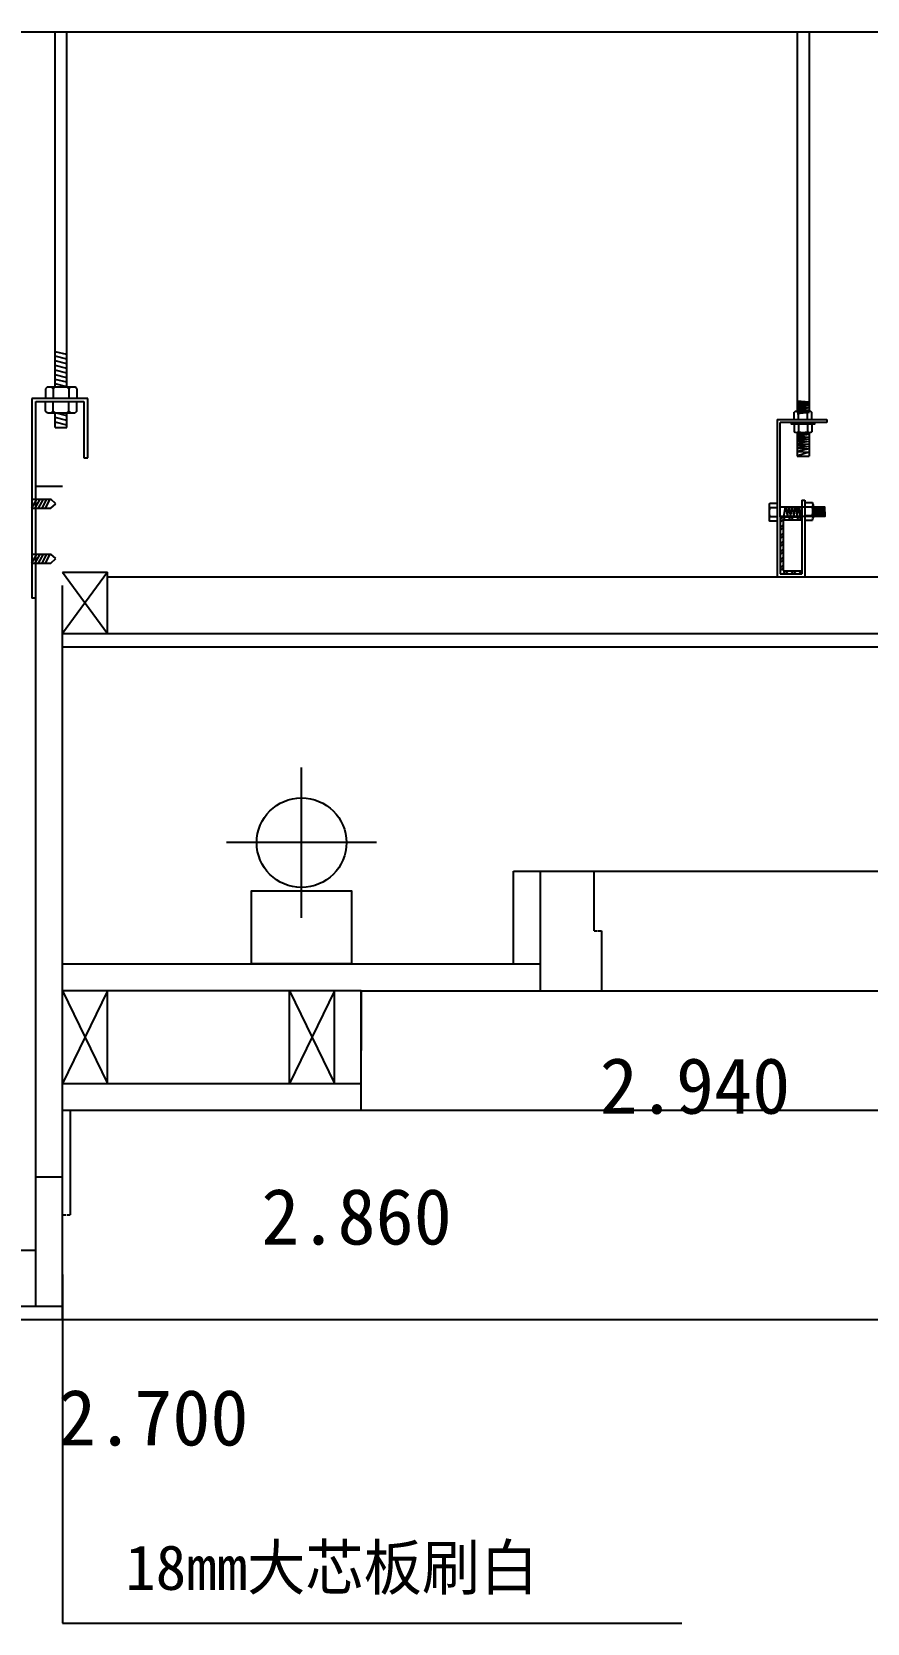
# Model space of a CAD drawing. Header units: metres. Extents: x 39056 to 50773, y 16374 to 21719.
# Drawn here: x 43284 to 45521, y 17097 to 21357 of the extents above; entities that cross this region are included whole.
import ezdxf

# ---------------------------------------------------------------- set-up
doc = ezdxf.new("R2010")
doc.units = ezdxf.units.M
for name, color, linetype in [('10', 8, 'Continuous'), ('11', 3, 'Continuous'), ('4', 6, 'Continuous'), ('7', 7, 'Continuous'), ('WALL', 7, 'Continuous'), ('细线', 1, 'Continuous')]:
    doc.layers.add(name, color=color, linetype=linetype)
doc.dimstyles.get("Standard").update_dxf_attribs({"dimtxt": 2.5, "dimasz": 2.5, "dimexe": 1.25, "dimexo": 0.625, "dimtad": 1, "dimcen": 2.5, "dimazin": 3, "dimtfac": 1, "dimtmove": 0, "dimatfit": 3})

# ---------------------------------------------------------------- blocks, each defined once
blk = doc.blocks.new('A$C7FB03261')
at = {"layer": '细线'}
for p, q in [((50.25, 100.49), (50.25, 50.25)), ((50.25, 100.49), (50.25, 50.25)), ((0, 50.25), (50.25, 50.25)), ((0, 50.25), (50.25, 50.25)), ((50.25, 50.25), (50.25, 0)), ((50.25, 50.25), (100.49, 50.25))]:
    blk.add_line(p, q, dxfattribs=at)
blk.add_lwpolyline([(16.84, 131.38), (83.66, 131.38), (83.66, 82.42), (16.84, 82.42)], close=True, dxfattribs=at)
blk.add_circle((50.25, 50.25), 30, dxfattribs=at)
blk = doc.blocks.new('_CLOSEDFILLED')
at = {"color": 0, "linetype": 'BYBLOCK'}
blk.add_solid([(-1, 0), (0, 0), (-1, 0)], dxfattribs=at)
blk = doc.blocks.new('*D1')
for p, q in [((43386.83, 18469.81), (43386.83, 18189.81)), ((43366.43, 17909.81), (43366.43, 18189.81)), ((43366.68, 18189.81), (43375.13, 18189.81)), ((43378.13, 18189.81), (43386.58, 18189.81))]:
    blk.add_line(p, q)
at = {"layer": 'Defpoints'}
for p in [(43386.83, 18469.81), (43366.43, 18189.81), (43366.43, 17909.81)]:
    blk.add_point(p, dxfattribs=at)
at = {"layer": '7', "xscale": 0.25, "yscale": 0.25, "rotation": 180}
blk.add_blockref('_CLOSEDFILLED', (43366.43, 18189.81), dxfattribs=at)
at = {"layer": '7', "xscale": 0.25, "yscale": 0.25}
blk.add_blockref('_CLOSEDFILLED', (43386.83, 18189.81), dxfattribs=at)
at = {"layer": '7', "insert": (43376.63, 18189.81), "char_height": 1, "attachment_point": 5}
blk.add_mtext('120', dxfattribs=at)
blk = doc.blocks.new('*D3')
for p, q in [((44166.43, 18789.81), (44166.43, 18629.81)), ((44166.18, 18629.81), (44165.93, 18629.81)), ((44166.43, 18469.81), (44166.43, 18629.81)), ((44166.43, 18629.81), (44166.43, 18629.81)), ((44166.68, 18629.81), (44166.93, 18629.81))]:
    blk.add_line(p, q)
at = {"layer": 'Defpoints'}
for p in [(44166.43, 18789.81), (44166.43, 18629.81), (44166.43, 18469.81)]:
    blk.add_point(p, dxfattribs=at)
at = {"layer": '7', "xscale": 0.25, "yscale": 0.25}
blk.add_blockref('_CLOSEDFILLED', (44166.43, 18629.81), dxfattribs=at)
at = {"layer": '7', "xscale": 0.25, "yscale": 0.25, "rotation": 180}
blk.add_blockref('_CLOSEDFILLED', (44166.43, 18629.81), dxfattribs=at)
at = {"layer": '7', "insert": (44166.43, 18630.935), "char_height": 1, "attachment_point": 5}
blk.add_mtext('80', dxfattribs=at)
blk = doc.blocks.new('*D4')
for p, q in [((44789.42, 19109.81), (44789.42, 18949.81)), ((44789.67, 18949.81), (44798.86, 18949.81)), ((44800.86, 18949.81), (44810.05, 18949.81)), ((44810.3, 18789.81), (44810.3, 18949.81))]:
    blk.add_line(p, q)
at = {"layer": 'Defpoints'}
for p in [(44789.42, 19109.81), (44789.42, 18949.81), (44810.3, 18789.81)]:
    blk.add_point(p, dxfattribs=at)
at = {"layer": '7', "xscale": 0.25, "yscale": 0.25, "rotation": 180}
blk.add_blockref('_CLOSEDFILLED', (44789.42, 18949.81), dxfattribs=at)
at = {"layer": '7', "xscale": 0.25, "yscale": 0.25}
blk.add_blockref('_CLOSEDFILLED', (44810.3, 18949.81), dxfattribs=at)
at = {"layer": '7', "insert": (44799.86, 18949.81), "char_height": 1, "attachment_point": 5}
blk.add_mtext('80', dxfattribs=at)

msp = doc.modelspace()

# ---------------------------------------------------------------- hatches: boundary and pattern name
at = {"layer": '10'}
h = msp.add_hatch(dxfattribs=at)
h.set_pattern_fill('CORK', scale=600)
h.paths.add_polyline_path([(43294.43, 17865.81), (43366.43, 17865.81), (43366.43, 18469.81), (43366.43, 20140.66), (43294.43, 20140.66), (43294.43, 20105.66), (43335.19, 20105.66), (43348.2, 20093.66), (43335.19, 20081.66), (43294.43, 20081.66), (43294.43, 19958.66), (43335.19, 19958.66), (43348.2, 19946.66), (43335.19, 19934.66), (43294.43, 19934.66), (43294.43, 19840.46)])
h = msp.add_hatch(dxfattribs=at)
h.set_pattern_fill('AR-SAND', scale=12)
h.paths.add_polyline_path([(44171.36, 19710.36), (44171.36, 19746.36), (43366.43, 19746.36), (43366.43, 19710.36)])
h = msp.add_hatch(dxfattribs=at)
h.set_pattern_fill('AR-SAND', scale=12)
h.paths.add_polyline_path([(44166.43, 19746.36), (44166.43, 19710.36), (47194.43, 19710.36), (47194.43, 19746.36)])
h = msp.add_hatch(dxfattribs=at)
h.set_pattern_fill('CORK', scale=600)
h.paths.add_polyline_path([(44574.43, 18861.81), (44646.43, 18861.81), (44646.43, 19109.81), (44574.43, 19109.81)])
h = msp.add_hatch(dxfattribs=at)
h.set_pattern_fill('CORK', scale=600)
h.paths.add_polyline_path([(43366.43, 18861.81), (43366.43, 18789.81), (44166.43, 18789.81), (44166.43, 18861.81)])
h = msp.add_hatch(dxfattribs=at)
h.set_pattern_fill('CORK', scale=600)
h.paths.add_polyline_path([(44166.43, 18861.81), (44166.43, 18789.81), (44646.43, 18789.81), (44646.43, 18861.81)])
h.paths.add_polyline_path([(43366.43, 18541.81), (43366.43, 18469.81), (44166.43, 18469.81), (44166.43, 18541.81)])
h = msp.add_hatch(dxfattribs=at)
h.set_pattern_fill('CORK', scale=600)
h.paths.add_polyline_path([(44094.43, 18541.81), (44166.43, 18541.81), (44166.43, 18789.81), (44094.43, 18789.81)])
h = msp.add_hatch(dxfattribs=at)
h.set_pattern_fill('AR-SAND', scale=12)
h.paths.add_polyline_path([(43366.43, 17945.81), (41852.61, 17945.81), (41852.61, 17911.31), (41853.47, 17909.81), (41914.08, 17909.81), (43366.43, 17909.81)])
h.paths.add_polyline_path([(41487.57, 17945.81), (39966.43, 17945.81), (39966.43, 17912.47), (39966.43, 17909.81), (41486.72, 17909.81), (41487.57, 17911.31)])
at = {"layer": '细线'}
h = msp.add_hatch(dxfattribs=at)
h.set_pattern_fill('ANSI32', scale=1.6)
h.paths.add_polyline_path([(45346.53, 20050.36), (45346.53, 20058.36), (45288.43, 20058.36), (45288.43, 19906.36), (45346.53, 19906.36), (45346.53, 19914.36), (45296.43, 19914.36), (45296.43, 20050.36)])

# ---------------------------------------------------------------- linework, layer by layer
at = {"layer": '10'}
for p, q in [((39055.76, 21357.01), (50772.79, 21357.01)), ((44646.43, 19109.81), (50772.79, 19109.81)), ((44646.43, 18789.81), (50772.79, 18789.81)), ((44166.43, 18469.81), (50772.79, 18469.81))]:
    msp.add_line(p, q, dxfattribs=at)
at = {"layer": '11'}
for p, q in [((43486.43, 19898.36), (47074.43, 19898.36)), ((43366.43, 18541.81), (43366.43, 18705.81)), ((41852.61, 18095.14), (43294.43, 18095.14))]:
    msp.add_line(p, q, dxfattribs=at)
at = {"layer": '4'}
msp.add_line((43366.43, 17909.81), (50772.79, 17909.81), dxfattribs=at)
at = {"layer": 'WALL'}
for p, q in [((43366.43, 19710.36), (47266.43, 19710.36)), ((43366.43, 18469.81), (43366.43, 19710.36)), ((44574.43, 19109.81), (44646.43, 19109.81)), ((44574.43, 18861.81), (44574.43, 19109.81)), ((44646.43, 18789.81), (44646.43, 19109.81)), ((43366.43, 18861.81), (44574.43, 18861.81)), ((44166.43, 18789.81), (44646.43, 18789.81)), ((44166.43, 18469.81), (44166.43, 18789.81)), ((43366.43, 18469.81), (44166.43, 18469.81)), ((43366.43, 17909.81), (43366.43, 18469.81)), ((41914.08, 17909.81), (43366.43, 17909.81))]:
    msp.add_line(p, q, dxfattribs=at)
at = {"layer": '细线'}
for p, q in [((43346.12, 20406.33), (43346.12, 21357.01)), ((43378.09, 20406.33), (43378.09, 21357.01)), ((45333.93, 21357.01), (45333.93, 20340.63)), ((45365.93, 21357.01), (45365.93, 20340.79)), ((43378.09, 20492.84), (43346.12, 20500.72)), ((43378.09, 20480.48), (43346.12, 20488.36)), ((43378.09, 20468.12), (43346.12, 20476)), ((43378.09, 20455.77), (43346.12, 20463.64)), ((43378.09, 20443.41), (43346.12, 20451.28)), ((43378.09, 20431.05), (43346.12, 20438.92)), ((43378.09, 20418.69), (43346.12, 20426.56)), ((43378.09, 20406.33), (43346.12, 20414.21)), ((43284.02, 20375.66), (43284.02, 19840.46)), ((43383.34, 20375.66), (43284.02, 20375.66)), ((43294.43, 20367.28), (43423.64, 20367.28)), ((43294.43, 20105.66), (43294.43, 20367.28)), ((43325.8, 20406.33), (43320.54, 20401.07)), ((43320.54, 20401.07), (43320.54, 20375.66)), ((43320.54, 20341.86), (43320.54, 20367.28)), ((43325.8, 20406.33), (43399.68, 20406.33)), ((43340.97, 20401.07), (43335.71, 20406.33)), ((43346.35, 20406.33), (43341.09, 20401.07)), ((43341.09, 20401.07), (43341.09, 20375.66)), ((43341.09, 20341.86), (43341.09, 20367.28)), ((43383.23, 20401.07), (43377.97, 20406.33)), ((43434.08, 20375.66), (43378.09, 20375.66)), ((43388.6, 20406.33), (43383.34, 20401.07)), ((43383.34, 20401.07), (43383.34, 20375.66)), ((43383.34, 20341.86), (43383.34, 20367.28)), ((43404.94, 20401.07), (43399.68, 20406.33)), ((43404.94, 20401.07), (43404.94, 20375.66)), ((43404.94, 20341.86), (43404.94, 20367.28)), ((43423.64, 20367.28), (43423.64, 20216.26)), ((43434.08, 20216.26), (43434.08, 20375.66)), ((45333.65, 20369.13), (45366.11, 20366.04)), ((45366.11, 20366.04), (45334.16, 20361.92)), ((45334.16, 20365.15), (45366.11, 20363.6)), ((43325.8, 20336.61), (43320.54, 20341.86)), ((43325.8, 20336.61), (43399.68, 20336.61)), ((43340.97, 20341.86), (43335.71, 20336.61)), ((43346.35, 20336.61), (43341.09, 20341.86)), ((43378.09, 20328.96), (43346.12, 20336.83)), ((43346.12, 20298.12), (43346.12, 20336.83)), ((43378.09, 20316.6), (43346.12, 20324.48)), ((43383.23, 20341.86), (43377.97, 20336.61)), ((43378.09, 20298.12), (43378.09, 20336.72)), ((43388.6, 20336.61), (43383.34, 20341.86)), ((43404.94, 20341.86), (43399.68, 20336.61)), ((45325.79, 20319.02), (45325.79, 20339.12)), ((45331.7, 20340.86), (45367.15, 20340.86)), ((45366.11, 20351.25), (45333.65, 20346.61)), ((45333.65, 20346.61), (45366.11, 20344.56)), ((45366.11, 20344.56), (45333.65, 20339.92)), ((45333.65, 20339.92), (45366.11, 20337.86)), ((45366.11, 20337.86), (45333.65, 20334.26)), ((45366.11, 20363.6), (45334.16, 20359.49)), ((45334.16, 20361.92), (45366.11, 20360.37)), ((45366.11, 20360.37), (45334.16, 20352.65)), ((45334.16, 20359.49), (45365.59, 20356.4)), ((45365.59, 20356.4), (45334.16, 20353.31)), ((45334.16, 20353.31), (45366.11, 20351.25)), ((45334.16, 20352.65), (45366.11, 20351.11)), ((45366.11, 20351.11), (45334.68, 20341.33)), ((45337.61, 20319.02), (45337.61, 20339.12)), ((45361.25, 20319.02), (45361.25, 20339.12)), ((45373.06, 20319.02), (45373.06, 20339.12)), ((43378.09, 20304.24), (43346.12, 20312.12)), ((43346.12, 20298.12), (43378.09, 20298.12)), ((45280.43, 20319.02), (45412.85, 20319.02)), ((45280.43, 20319.02), (45280.43, 20103.59)), ((45288.43, 20058.36), (45288.43, 20311.04)), ((45412.85, 20311.04), (45288.43, 20311.04)), ((45325.79, 20306.44), (45325.79, 20286.34)), ((45331.7, 20284.6), (45367.15, 20284.6)), ((45333.93, 20284.83), (45333.93, 20221.06)), ((45334.16, 20280.44), (45366.11, 20278.9)), ((45337.61, 20306.44), (45337.61, 20286.34)), ((45361.25, 20306.44), (45361.25, 20286.34)), ((45365.93, 20284.67), (45365.93, 20221.06)), ((45373.06, 20306.44), (45373.06, 20286.34)), ((45412.85, 20319.02), (45412.85, 20311.04)), ((45366.11, 20266.54), (45333.65, 20261.91)), ((45333.65, 20261.91), (45366.11, 20259.85)), ((45366.11, 20259.85), (45333.65, 20255.22)), ((45333.65, 20255.22), (45366.11, 20253.16)), ((45366.11, 20253.16), (45333.65, 20249.56)), ((45333.65, 20249.56), (45366.11, 20246.47)), ((45366.11, 20278.9), (45334.16, 20274.78)), ((45334.16, 20274.78), (45365.59, 20271.69)), ((45365.59, 20271.69), (45334.16, 20268.6)), ((45334.16, 20268.6), (45366.11, 20266.54)), ((45366.11, 20246.47), (45334.16, 20242.35)), ((45334.16, 20242.35), (45366.11, 20240.8)), ((45366.11, 20240.8), (45334.16, 20233.08)), ((43423.64, 20216.26), (43434.08, 20216.26)), ((45333.93, 20221.06), (45365.93, 20221.06)), ((45334.16, 20233.08), (45366.11, 20231.54)), ((45366.11, 20231.54), (45334.68, 20221.76)), ((43294.43, 17945.81), (43294.43, 20140.66)), ((43294.43, 20140.66), (43366.43, 20140.66)), ((43284.02, 20105.66), (43335.19, 20105.66)), ((43284.02, 20081.66), (43297.08, 20105.66)), ((43284.02, 20081.66), (43335.19, 20081.66)), ((43293.13, 20081.66), (43306.19, 20105.66)), ((43294.43, 19958.66), (43294.43, 20081.66)), ((43302.23, 20081.66), (43315.29, 20105.66)), ((43311.34, 20081.66), (43324.4, 20105.66)), ((43320.45, 20081.66), (43333.51, 20105.66)), ((43348.2, 20093.66), (43335.19, 20105.66)), ((43335.19, 20081.66), (43348.2, 20093.66)), ((45258.69, 20088.28), (45258.69, 20052.83)), ((45280.54, 20094.19), (45260.44, 20094.19)), ((45280.54, 20082.37), (45260.44, 20082.37)), ((45280.43, 20103.59), (45280.43, 19898.36)), ((45298.11, 20059.53), (45302.87, 20085.38)), ((45302.87, 20085.38), (45308.25, 20059.32)), ((45308.25, 20059.32), (45311.15, 20085.38)), ((45311.15, 20085.38), (45316.33, 20059.53)), ((45316.33, 20059.53), (45320.47, 20085.38)), ((45320.47, 20085.38), (45324.61, 20059.53)), ((45324.61, 20059.53), (45329.37, 20085.38)), ((45329.37, 20085.38), (45333.51, 20059.53)), ((45333.51, 20059.53), (45337.03, 20085.17)), ((45337.03, 20085.17), (45341.99, 20059.53)), ((45341.99, 20059.53), (45346.34, 20085.17)), ((45346.53, 20103.59), (45346.53, 19906.36)), ((45346.53, 20103.59), (45354.53, 20103.59)), ((45354.33, 20097.3), (45374.42, 20097.3)), ((45354.33, 20085.48), (45374.42, 20085.48)), ((45354.53, 20103.59), (45354.53, 19898.36)), ((45376.17, 20091.39), (45376.17, 20055.93)), ((45377.86, 20059.51), (45379.16, 20085.41)), ((45379.16, 20085.41), (45381.44, 20059.65)), ((45381.44, 20059.65), (45383.75, 20085.26)), ((45383.75, 20085.26), (45386.74, 20059.51)), ((45386.74, 20059.51), (45389.34, 20085.41)), ((45389.34, 20085.41), (45392.04, 20059.51)), ((45392.04, 20059.51), (45394.5, 20085.41)), ((45394.5, 20085.41), (45397.63, 20059.51)), ((45397.63, 20059.51), (45400.08, 20085.55)), ((45400.08, 20085.55), (45402.65, 20059.51)), ((45402.65, 20059.51), (45405.96, 20085.12)), ((45280.54, 20058.74), (45260.44, 20058.74)), ((45280.54, 20046.92), (45260.44, 20046.92)), ((45288.43, 20058.36), (45288.43, 19906.36)), ((45288.43, 20058.36), (45346.53, 20058.36)), ((45296.43, 20050.36), (45296.43, 19914.36)), ((45296.43, 20050.36), (45346.53, 20050.36)), ((45346.53, 20058.36), (45346.53, 20050.36)), ((45354.33, 20061.84), (45374.42, 20061.84)), ((45354.33, 20050.02), (45374.42, 20050.02)), ((43284.02, 19958.66), (43335.19, 19958.66)), ((43284.02, 19934.66), (43297.08, 19958.66)), ((43293.13, 19934.66), (43306.19, 19958.66)), ((43302.23, 19934.66), (43315.29, 19958.66)), ((43311.34, 19934.66), (43324.4, 19958.66)), ((43320.45, 19934.66), (43333.51, 19958.66)), ((43348.2, 19946.66), (43335.19, 19958.66)), ((43335.19, 19934.66), (43348.2, 19946.66)), ((43284.02, 19934.66), (43335.19, 19934.66)), ((43294.43, 19840.46), (43294.43, 19934.66)), ((43366.43, 19910.36), (43486.43, 19746.36)), ((43486.43, 19910.36), (43366.43, 19746.36)), ((43366.43, 19910.36), (43486.43, 19910.36)), ((43486.43, 19746.36), (43486.43, 19910.36)), ((45280.43, 19898.36), (45354.53, 19898.36)), ((45288.43, 19906.36), (45346.53, 19906.36)), ((45296.43, 19914.36), (45346.53, 19914.36)), ((45346.53, 19914.36), (45346.53, 19906.36)), ((43366.43, 19710.36), (43366.43, 19874.36)), ((43294.43, 19840.46), (43284.02, 19840.46)), ((43366.43, 19746.36), (47194.43, 19746.36)), ((44574.43, 18861.81), (44646.43, 18861.81)), ((44166.43, 18789.81), (43366.43, 18789.81)), ((43366.43, 18789.81), (43486.43, 18541.81)), ((43486.43, 18789.81), (43366.43, 18541.81)), ((43486.43, 18541.81), (43486.43, 18789.81)), ((43974.43, 18541.81), (43974.43, 18789.81)), ((44094.43, 18789.81), (43974.43, 18541.81)), ((43974.43, 18789.81), (44094.43, 18541.81)), ((44094.43, 18541.81), (44094.43, 18789.81)), ((43366.43, 18541.81), (44166.43, 18541.81)), ((41852.61, 17945.81), (43366.43, 17945.81))]:
    msp.add_line(p, q, dxfattribs=at)
msp.add_lwpolyline([(45318.24, 20310.76), (45380.14, 20310.76), (45380.14, 20306.87), (45318.24, 20306.87)], close=True, dxfattribs=at)
msp.add_lwpolyline([(45288.02, 20085.44), (45407.32, 20085.44), (45407.73, 20059.52), (45288.43, 20059.52)], dxfattribs=at)
for centre, radius, start, end in [((45331.7, 20329.97), 10.89, 57.13, 122.87), ((45349.43, 20299.92), 40.94, 73, 107), ((45367.15, 20329.97), 10.89, 57.13, 122.87), ((45331.7, 20295.49), 10.89, 237.13, 302.87), ((45349.43, 20325.54), 40.94, 253, 287), ((45367.15, 20295.49), 10.89, 237.13, 302.87), ((45269.58, 20088.28), 10.89, 147.13, 212.87), ((45299.64, 20070.55), 40.94, 163, 197), ((45335.22, 20073.66), 40.94, 343, 17), ((45365.28, 20091.39), 10.89, 327.13, 32.87), ((45269.58, 20052.83), 10.89, 147.13, 212.87), ((45365.28, 20055.93), 10.89, 327.13, 32.87)]:
    msp.add_arc(centre, radius, start, end, dxfattribs=at)

# ---------------------------------------------------------------- block references
at = {"layer": '10', "xscale": 4, "yscale": 4, "zscale": 4, "rotation": 180}
msp.add_blockref('A$C7FB03261', (44207.42, 19387.32), dxfattribs=at)

# ---------------------------------------------------------------- texts
at = {"layer": '7'}
for s, height, p in [('2.940', 150, (44804.94, 18460.67)), ('2.860', 150, (43898.64, 18110.45)), ('2.700', 150, (43354.06, 17572.4)), ('18mm大芯板刷白', 120, (43534.2, 17185.91))]:
    msp.add_text(s, height=height, dxfattribs=at).set_placement(p)

# ---------------------------------------------------------------- dimensions: what is measured, and where the dimension line sits
for base, p1, p2, text, picture, middle in [((44789.42, 18949.81), (44789.42, 19109.81), (44810.3, 18789.81), '80', '*D4', (44799.86, 18949.81)), ((44166.43, 18629.81), (44166.43, 18789.81), (44166.43, 18469.81), '80', '*D3', (44166.43, 18630.935)), ((43366.43, 18189.81), (43366.43, 17909.81), (43386.83, 18469.81), '120', '*D1', (43376.63, 18189.81))]:
    dim = msp.add_linear_dim(base=base, p1=p1, p2=p2, text=text, dimstyle='Standard', dxfattribs=at)
    dim.commit()
    dim.dimension.update_dxf_attribs({"geometry": picture, "text_midpoint": middle})

# ---------------------------------------------------------------- leaders
msp.add_leader([(43366.43, 18029.99), (43366.43, 17096.73), (45024.51, 17096.73)], dimstyle='Standard', dxfattribs=at)

doc.saveas('drawing.dxf')
